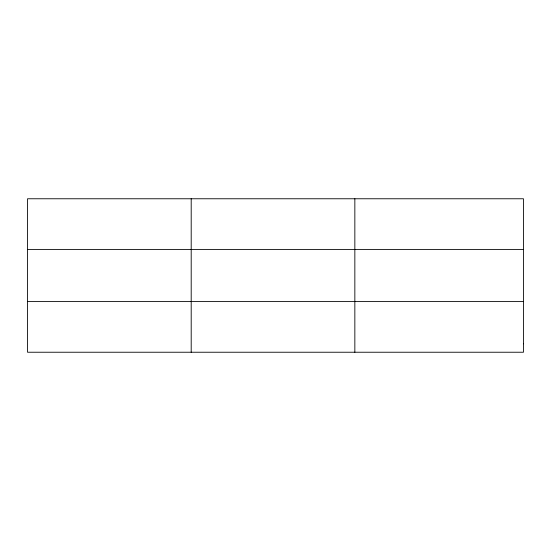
<?xml version="1.0" encoding="UTF-8"?>
<svg xmlns="http://www.w3.org/2000/svg" width="551" height="551" viewBox="0 0 551 551"><rect width="100%" height="100%" fill="white"/><g stroke="black" fill="none" stroke-linecap="round" stroke-linejoin="round"><path stroke-width="0.83" d="M191.197 198.766L191.197 352.234M354.844 198.766L354.844 352.234M27.55 249.41L523.45 249.41M27.55 301.59L523.45 301.59M523.45 343.79L523.45 352.234L27.55 352.234L27.55 198.766L523.45 198.766L523.45 343.79"/></g></svg>
